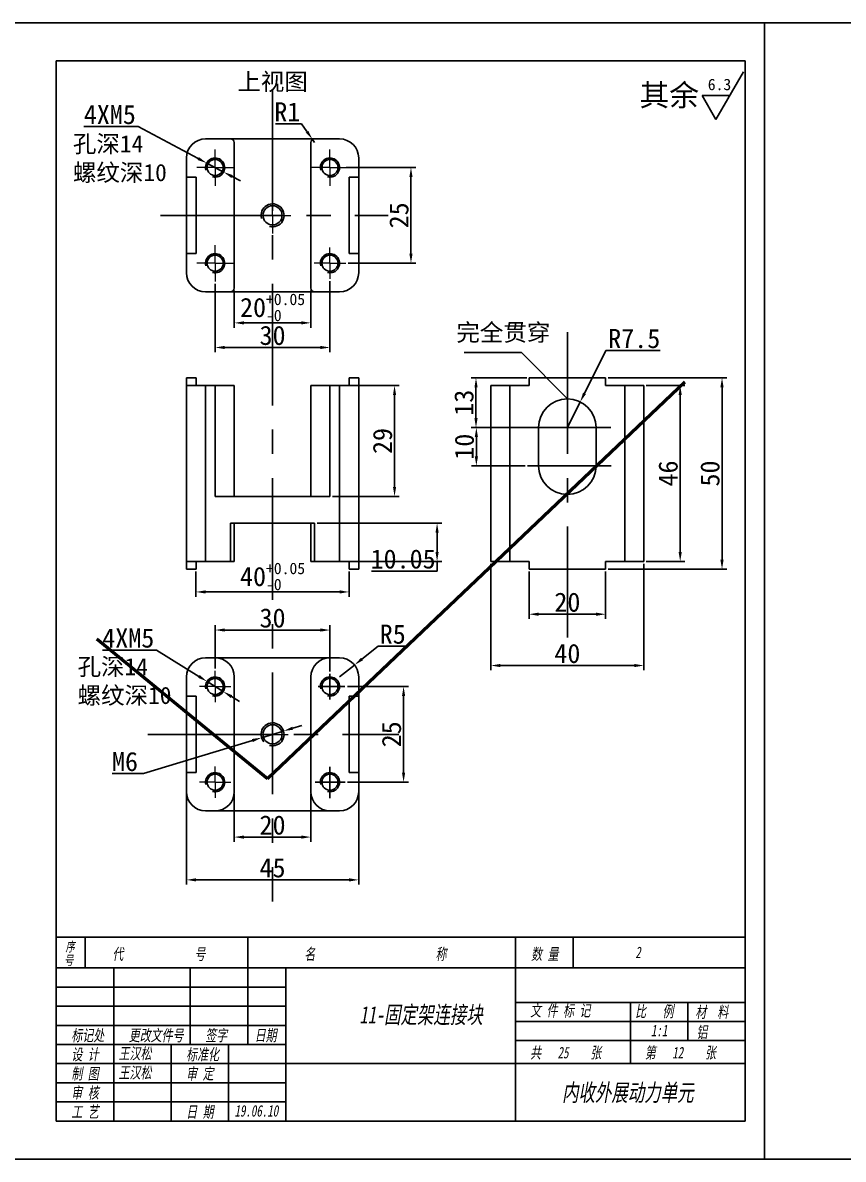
# Model space of a CAD drawing. Header units: millimetres. Extents: x 8840 to 20870, y -7456 to 1741.
# Drawn here: x 12851.1 to 13065.5, y -6249.8 to -5952.8 of the extents above; entities that cross this region are included whole.
import ezdxf

# ---------------------------------------------------------------- set-up
doc = ezdxf.new("R2010")
doc.units = ezdxf.units.MM
doc.linetypes.add('CENTER', pattern=[50.8, 31.75, -6.35, 6.35, -6.35])
doc.layers.get('0').update_dxf_attribs({"lineweight": 25})
for name, color, linetype in [('中心线', 5, 'CENTER'), ('临时线', 6, 'Continuous'), ('尺寸', 4, 'Continuous'), ('尺寸标注', 4, 'Continuous'), ('文字', 7, 'Continuous'), ('细实线', 2, 'Continuous')]:
    doc.layers.add(name, color=color, linetype=linetype)
doc.layers.add('粗实线', color=7, linetype='Continuous', lineweight=25)
doc.styles.get("Standard").update_dxf_attribs({"font": ''})
doc.styles.add('样式 2', font='', dxfattribs={"width": 0.7, "oblique": 10})
doc.styles.get('Standard').set_extended_font_data('SimSun')
doc.styles.get('样式 2').set_extended_font_data('SimSun')
doc.dimstyles.new('ISO-25 1.1', dxfattribs={"dimtxt": 5, "dimasz": 2.5, "dimexe": 1.25, "dimexo": 0.625, "dimtad": 1, "dimtoh": 1, "dimdsep": 46, "dimtxsty": 'Standard', "dimcen": 2.5, "dimclrt": 7, "dimadec": 0, "dimazin": 0, "dimtfac": 1, "dimtmove": 0, "dimatfit": 3, "dimfxl": 1, "dimarcsym": 0})

# ---------------------------------------------------------------- blocks, each defined once
blk = doc.blocks.new('SW_CENTERMARKSYMBOL_2')
at = {"color": 0, "linetype": 'Continuous', "lineweight": 0}
for p, q in [((0, 2.5), (0, 4.1)), ((-2.5, 0), (-4.1, 0)), ((0, 0), (-2.5, 0)), ((0, 0), (0, 2.5)), ((0, 0), (0, -2.5)), ((0, 0), (2.5, 0)), ((2.5, 0), (4.1, 0)), ((0, -2.5), (0, -4.1))]:
    blk.add_line(p, q, dxfattribs=at)
blk = doc.blocks.new('SW_CENTERMARKSYMBOL_3')
at = {"color": 0, "linetype": 'Continuous', "lineweight": 0}
for p, q in [((0, 2.5), (0, 4.1)), ((-2.5, 0), (-4.1, 0)), ((0, 0), (-2.5, 0)), ((0, 0), (0, 2.5)), ((0, 0), (0, -2.5)), ((0, 0), (2.5, 0)), ((2.5, 0), (4.1, 0)), ((0, -2.5), (0, -4.1))]:
    blk.add_line(p, q, dxfattribs=at)
blk = doc.blocks.new('SW_CENTERMARKSYMBOL_4')
at = {"color": 0, "linetype": 'Continuous', "lineweight": 0}
for p, q in [((0, 2.5), (0, 4.1)), ((-2.5, 0), (-4.1, 0)), ((0, 0), (-2.5, 0)), ((0, 0), (0, 2.5)), ((0, 0), (0, -2.5)), ((0, 0), (2.5, 0)), ((2.5, 0), (4.1, 0)), ((0, -2.5), (0, -4.1))]:
    blk.add_line(p, q, dxfattribs=at)
blk = doc.blocks.new('SW_CENTERMARKSYMBOL_5')
at = {"color": 0, "linetype": 'Continuous', "lineweight": 0}
for p, q in [((0, 2.5), (0, 4.1)), ((-2.5, 0), (-4.1, 0)), ((0, 0), (-2.5, 0)), ((0, 0), (0, 2.5)), ((0, 0), (0, -2.5)), ((0, 0), (2.5, 0)), ((2.5, 0), (4.1, 0)), ((0, -2.5), (0, -4.1))]:
    blk.add_line(p, q, dxfattribs=at)
blk = doc.blocks.new('SW_CENTERMARKSYMBOL_6')
at = {"color": 0, "linetype": 'Continuous', "lineweight": 0}
for p, q in [((0, 2.5), (0, 4.75)), ((-2.5, 0), (-4.75, 0)), ((0, 0), (-2.5, 0)), ((0, 0), (0, 2.5)), ((0, 0), (0, -2.5)), ((0, 0), (2.5, 0)), ((2.5, 0), (4.75, 0)), ((0, -2.5), (0, -4.75))]:
    blk.add_line(p, q, dxfattribs=at)
blk = doc.blocks.new('SW_CENTERMARKSYMBOL_7')
at = {"color": 0, "linetype": 'Continuous', "lineweight": 0}
for p, q in [((0, 2.5), (0, 4.75)), ((-2.5, 0), (-4.75, 0)), ((0, 0), (-2.5, 0)), ((0, 0), (0, 2.5)), ((0, 0), (0, -2.5)), ((0, 0), (2.5, 0)), ((2.5, 0), (4.75, 0)), ((0, -2.5), (0, -4.75))]:
    blk.add_line(p, q, dxfattribs=at)
blk = doc.blocks.new('SW_CENTERMARKSYMBOL_8')
at = {"color": 0, "linetype": 'Continuous', "lineweight": 0}
for p, q in [((0, 2.5), (0, 4.75)), ((-2.5, 0), (-4.75, 0)), ((0, 0), (-2.5, 0)), ((0, 0), (0, 2.5)), ((0, 0), (0, -2.5)), ((0, 0), (2.5, 0)), ((2.5, 0), (4.75, 0)), ((0, -2.5), (0, -4.75))]:
    blk.add_line(p, q, dxfattribs=at)
blk = doc.blocks.new('SW_CENTERMARKSYMBOL_9')
at = {"color": 0, "linetype": 'Continuous', "lineweight": 0}
for p, q in [((0, 2.5), (0, 4.75)), ((-2.5, 0), (-4.75, 0)), ((0, 0), (-2.5, 0)), ((0, 0), (0, 2.5)), ((0, 0), (0, -2.5)), ((0, 0), (2.5, 0)), ((2.5, 0), (4.75, 0)), ((0, -2.5), (0, -4.75))]:
    blk.add_line(p, q, dxfattribs=at)
blk = doc.blocks.new('ra')
at = {"layer": '细实线'}
for p, q in [((0, 0), (6, 10.39)), ((-3, 5.2), (0, 0)), ((-3, 5.2), (3, 5.2))]:
    blk.add_line(p, q, dxfattribs=at)
at = {"layer": '文字'}
blk.add_attdef('RA', (-1.78, 6.39), '', height=2.5, dxfattribs=at)
blk = doc.blocks.new('*D673')
at = {"layer": 'Defpoints', "color": 0}
for p in [(13013.42, -6047.62), (13013.42, -6093.62), (13022.89, -6093.62)]:
    blk.add_point(p, dxfattribs=at)
at = {"layer": '尺寸标注', "color": 0, "lineweight": -2}
for p, q in [((13014.04, -6047.62), (13024.14, -6047.62)), ((13022.89, -6050.12), (13022.89, -6091.12)), ((13014.04, -6093.62), (13024.14, -6093.62))]:
    blk.add_line(p, q, dxfattribs=at)
at = {"layer": '尺寸标注', "color": 0}
for points in [[(13022.48, -6050.12), (13023.31, -6050.12), (13022.89, -6047.62)], [(13022.48, -6091.12), (13023.31, -6091.12), (13022.89, -6093.62)]]:
    blk.add_solid(points, dxfattribs=at)
at = {"layer": '尺寸标注', "color": 7, "insert": (13019.77, -6070.62), "char_height": 5, "attachment_point": 5, "rotation": 90}
blk.add_mtext('46', dxfattribs=at)
blk = doc.blocks.new('*D674')
at = {"layer": 'Defpoints', "color": 0}
for p in [(13003.42, -6045.62), (13003.42, -6095.62), (13033.82, -6095.62)]:
    blk.add_point(p, dxfattribs=at)
at = {"layer": '尺寸标注', "color": 0, "lineweight": -2}
for p, q in [((13004.04, -6045.62), (13035.07, -6045.62)), ((13033.82, -6048.12), (13033.82, -6093.12)), ((13004.04, -6095.62), (13035.07, -6095.62))]:
    blk.add_line(p, q, dxfattribs=at)
at = {"layer": '尺寸标注', "color": 0}
for points in [[(13033.4, -6048.12), (13034.24, -6048.12), (13033.82, -6045.62)], [(13033.4, -6093.12), (13034.24, -6093.12), (13033.82, -6095.62)]]:
    blk.add_solid(points, dxfattribs=at)
at = {"layer": '尺寸标注', "color": 7, "insert": (13030.7, -6070.62), "char_height": 5, "attachment_point": 5, "rotation": 90}
blk.add_mtext('50', dxfattribs=at)
blk = doc.blocks.new('*D675')
at = {"layer": 'Defpoints', "color": 0}
for p in [(12983.42, -6095.62), (13003.42, -6095.62), (13003.42, -6107.39)]:
    blk.add_point(p, dxfattribs=at)
at = {"layer": '尺寸标注', "color": 0, "lineweight": -2}
for p, q in [((12983.42, -6096.24), (12983.42, -6108.64)), ((13003.42, -6096.24), (13003.42, -6108.64)), ((12985.92, -6107.39), (13000.92, -6107.39))]:
    blk.add_line(p, q, dxfattribs=at)
at = {"layer": '尺寸标注', "color": 0}
for points in [[(12985.92, -6106.98), (12985.92, -6107.81), (12983.42, -6107.39)], [(13000.92, -6106.98), (13000.92, -6107.81), (13003.42, -6107.39)]]:
    blk.add_solid(points, dxfattribs=at)
at = {"layer": '尺寸标注', "color": 7, "insert": (12993.42, -6104.27), "char_height": 5, "attachment_point": 5}
blk.add_mtext('20', dxfattribs=at)
blk = doc.blocks.new('*D676')
at = {"layer": 'Defpoints', "color": 0}
for p in [(12973.42, -6093.62), (13013.42, -6093.62), (13013.42, -6120.8)]:
    blk.add_point(p, dxfattribs=at)
at = {"layer": '尺寸标注', "color": 0, "lineweight": -2}
for p, q in [((12973.42, -6094.24), (12973.42, -6122.05)), ((13013.42, -6094.24), (13013.42, -6122.05)), ((12975.92, -6120.8), (13010.92, -6120.8))]:
    blk.add_line(p, q, dxfattribs=at)
at = {"layer": '尺寸标注', "color": 0}
for points in [[(12975.92, -6120.38), (12975.92, -6121.21), (12973.42, -6120.8)], [(13010.92, -6120.38), (13010.92, -6121.21), (13013.42, -6120.8)]]:
    blk.add_solid(points, dxfattribs=at)
at = {"layer": '尺寸标注', "color": 7, "insert": (12993.42, -6117.67), "char_height": 5, "attachment_point": 5}
blk.add_mtext('40', dxfattribs=at)
blk = doc.blocks.new('*D677')
at = {"layer": 'Defpoints', "color": 0}
for p in [(12983.12, -6058.62), (12969.65, -6068.62), (12983.01, -6068.62)]:
    blk.add_point(p, dxfattribs=at)
at = {"layer": '尺寸标注', "color": 0, "lineweight": -2}
for p, q in [((12982.5, -6058.62), (12968.4, -6058.62)), ((12969.65, -6061.12), (12969.65, -6066.12)), ((12982.39, -6068.62), (12968.4, -6068.62))]:
    blk.add_line(p, q, dxfattribs=at)
at = {"layer": '尺寸标注', "color": 0}
for points in [[(12969.23, -6061.12), (12970.07, -6061.12), (12969.65, -6058.62)], [(12969.23, -6066.12), (12970.07, -6066.12), (12969.65, -6068.62)]]:
    blk.add_solid(points, dxfattribs=at)
at = {"layer": '尺寸标注', "color": 7, "insert": (12966.52, -6063.62), "char_height": 5, "attachment_point": 5, "rotation": 90}
blk.add_mtext('10', dxfattribs=at)
blk = doc.blocks.new('*D678')
at = {"layer": 'Defpoints', "color": 0}
for p in [(12996.77, -6051.91), (12993.42, -6058.62)]:
    blk.add_point(p, dxfattribs=at)
at = {"layer": '尺寸标注', "color": 0, "lineweight": -2}
for p, q in [((13003.48, -6038.51), (12997.89, -6049.67)), ((13017.66, -6038.51), (13003.48, -6038.51)), ((12993.42, -6058.62), (12996.77, -6051.91))]:
    blk.add_line(p, q, dxfattribs=at)
at = {"layer": '尺寸标注', "color": 0}
blk.add_solid([(12997.52, -6049.49), (12998.27, -6049.86), (12996.77, -6051.91)], dxfattribs=at)
at = {"layer": '尺寸标注', "color": 7, "insert": (13010.89, -6035.38), "char_height": 5, "attachment_point": 5}
blk.add_mtext('R7.5', dxfattribs=at)
blk = doc.blocks.new('*D679')
at = {"layer": 'Defpoints', "color": 0}
for p in [(12983.42, -6045.62), (12969.55, -6058.62), (12993.42, -6058.62)]:
    blk.add_point(p, dxfattribs=at)
at = {"layer": '尺寸标注', "color": 0, "lineweight": -2}
for p, q in [((12982.79, -6045.62), (12968.3, -6045.62)), ((12969.55, -6048.12), (12969.55, -6056.12)), ((12992.79, -6058.62), (12968.3, -6058.62))]:
    blk.add_line(p, q, dxfattribs=at)
at = {"layer": '尺寸标注', "color": 0}
for points in [[(12969.14, -6048.12), (12969.97, -6048.12), (12969.55, -6045.62)], [(12969.14, -6056.12), (12969.97, -6056.12), (12969.55, -6058.62)]]:
    blk.add_solid(points, dxfattribs=at)
at = {"layer": '尺寸标注', "color": 7, "insert": (12966.43, -6052.12), "char_height": 5, "attachment_point": 5, "rotation": 90}
blk.add_mtext('13', dxfattribs=at)
blk = doc.blocks.new('*D680')
at = {"layer": 'Defpoints', "color": 0}
for p in [(12935.32, -6126.28), (12935.37, -6151.28), (12950.63, -6151.28)]:
    blk.add_point(p, dxfattribs=at)
at = {"layer": '尺寸标注', "color": 0, "lineweight": -2}
for p, q in [((12935.95, -6126.28), (12951.88, -6126.28)), ((12950.63, -6128.78), (12950.63, -6148.78)), ((12935.99, -6151.28), (12951.88, -6151.28))]:
    blk.add_line(p, q, dxfattribs=at)
at = {"layer": '尺寸标注', "color": 0}
for points in [[(12950.21, -6128.78), (12951.05, -6128.78), (12950.63, -6126.28)], [(12950.21, -6148.78), (12951.05, -6148.78), (12950.63, -6151.28)]]:
    blk.add_solid(points, dxfattribs=at)
at = {"layer": '尺寸标注', "color": 7, "insert": (12947.5, -6138.78), "char_height": 5, "attachment_point": 5, "rotation": 90}
blk.add_mtext('25', dxfattribs=at)
blk = doc.blocks.new('*D681')
at = {"layer": 'Defpoints', "color": 0}
for p in [(12931.4, -6111.53), (12901.4, -6122.18), (12931.4, -6122.95)]:
    blk.add_point(p, dxfattribs=at)
at = {"layer": '尺寸标注', "color": 0, "lineweight": -2}
for p, q in [((12901.4, -6121.56), (12901.4, -6110.28)), ((12903.9, -6111.53), (12928.9, -6111.53)), ((12931.4, -6122.33), (12931.4, -6110.28))]:
    blk.add_line(p, q, dxfattribs=at)
at = {"layer": '尺寸标注', "color": 0}
for points in [[(12903.9, -6111.11), (12903.9, -6111.94), (12901.4, -6111.53)], [(12928.9, -6111.11), (12928.9, -6111.94), (12931.4, -6111.53)]]:
    blk.add_solid(points, dxfattribs=at)
at = {"layer": '尺寸标注', "color": 7, "insert": (12916.4, -6108.4), "char_height": 5, "attachment_point": 5}
blk.add_mtext('30', dxfattribs=at)
blk = doc.blocks.new('*D682')
at = {"layer": 'Defpoints', "color": 0}
for p in [(12899.28, -6124.97), (12903.53, -6127.6)]:
    blk.add_point(p, dxfattribs=at)
at = {"layer": '尺寸标注', "color": 0, "lineweight": -2}
for p, q in [((12871.94, -6116.77), (12886.09, -6116.77)), ((12886.09, -6116.77), (12897.16, -6123.65)), ((12903.53, -6127.6), (12899.28, -6124.97)), ((12905.65, -6128.92), (12907.77, -6130.24))]:
    blk.add_line(p, q, dxfattribs=at)
at = {"layer": '尺寸标注', "color": 0}
for points in [[(12897.38, -6123.29), (12896.94, -6124), (12899.28, -6124.97)], [(12905.87, -6128.57), (12905.43, -6129.28), (12903.53, -6127.6)]]:
    blk.add_solid(points, dxfattribs=at)
at = {"layer": '尺寸标注', "color": 7, "insert": (12878.71, -6113.65), "char_height": 5, "attachment_point": 5}
blk.add_mtext('4XM5', dxfattribs=at)
blk = doc.blocks.new('*D683')
at = {"layer": 'Defpoints', "color": 0}
for p in [(12919.27, -6137.91), (12913.53, -6139.66)]:
    blk.add_point(p, dxfattribs=at)
at = {"layer": '尺寸标注', "color": 0, "lineweight": -2}
for p, q in [((12919.27, -6137.91), (12913.53, -6139.66)), ((12921.66, -6137.18), (12924.06, -6136.46)), ((12882.65, -6149.05), (12911.14, -6140.38)), ((12874.52, -6149.05), (12882.65, -6149.05))]:
    blk.add_line(p, q, dxfattribs=at)
blk.add_arc((12916.4, -6138.78), 3, 195, 220.7848, dxfattribs=at)
at = {"layer": '尺寸标注', "color": 0}
for points in [[(12921.54, -6136.79), (12921.79, -6137.58), (12919.27, -6137.91)], [(12911.02, -6139.99), (12911.26, -6140.78), (12913.53, -6139.66)]]:
    blk.add_solid(points, dxfattribs=at)
at = {"layer": '尺寸标注', "color": 7, "insert": (12877.85, -6145.92), "char_height": 5, "attachment_point": 5}
blk.add_mtext('M6', dxfattribs=at)
blk = doc.blocks.new('*D684')
at = {"layer": 'Defpoints', "color": 0}
for p in [(12937.81, -6120.67), (12933.9, -6123.78)]:
    blk.add_point(p, dxfattribs=at)
at = {"layer": '尺寸标注', "color": 0, "lineweight": -2}
for p, q in [((12943.95, -6115.76), (12939.76, -6119.11)), ((12951.02, -6115.76), (12943.95, -6115.76)), ((12933.9, -6123.78), (12937.81, -6120.67))]:
    blk.add_line(p, q, dxfattribs=at)
at = {"layer": '尺寸标注', "color": 0}
blk.add_solid([(12939.5, -6118.78), (12940.02, -6119.43), (12937.81, -6120.67)], dxfattribs=at)
at = {"layer": '尺寸标注', "color": 7, "insert": (12947.8, -6112.64), "char_height": 5, "attachment_point": 5}
blk.add_mtext('R5', dxfattribs=at)
blk = doc.blocks.new('*D685')
at = {"layer": 'Defpoints', "color": 0}
for p in [(12906.4, -6022.16), (12926.4, -6022.16), (12926.4, -6031.26)]:
    blk.add_point(p, dxfattribs=at)
at = {"layer": '尺寸标注', "color": 0, "lineweight": -2}
for p, q in [((12906.4, -6022.79), (12906.4, -6032.51)), ((12926.4, -6022.79), (12926.4, -6032.51)), ((12908.9, -6031.26), (12923.9, -6031.26))]:
    blk.add_line(p, q, dxfattribs=at)
at = {"layer": '尺寸标注', "color": 0}
for points in [[(12908.9, -6030.84), (12908.9, -6031.67), (12906.4, -6031.26)], [(12923.9, -6030.84), (12923.9, -6031.67), (12926.4, -6031.26)]]:
    blk.add_solid(points, dxfattribs=at)
at = {"layer": '尺寸标注', "color": 7, "insert": (12916.4, -6027.21), "char_height": 5, "attachment_point": 5}
blk.add_mtext('\\A1;20{\\H3.000000;\\S+0.05^ -0;}', dxfattribs=at)
blk = doc.blocks.new('*D686')
at = {"layer": 'Defpoints', "color": 0}
for p in [(12935.03, -5990.66), (12935.5, -6015.66), (12952.56, -6015.66)]:
    blk.add_point(p, dxfattribs=at)
at = {"layer": '尺寸标注', "color": 0, "lineweight": -2}
for p, q in [((12935.65, -5990.66), (12953.81, -5990.66)), ((12952.56, -5993.16), (12952.56, -6013.16)), ((12936.13, -6015.66), (12953.81, -6015.66))]:
    blk.add_line(p, q, dxfattribs=at)
at = {"layer": '尺寸标注', "color": 0}
for points in [[(12952.14, -5993.16), (12952.98, -5993.16), (12952.56, -5990.66)], [(12952.14, -6013.16), (12952.98, -6013.16), (12952.56, -6015.66)]]:
    blk.add_solid(points, dxfattribs=at)
at = {"layer": '尺寸标注', "color": 7, "insert": (12949.44, -6003.16), "char_height": 5, "attachment_point": 5, "rotation": 90}
blk.add_mtext('25', dxfattribs=at)
blk = doc.blocks.new('*D687')
at = {"layer": 'Defpoints', "color": 0}
for p in [(12931.4, -6019.76), (12901.4, -6020.41), (12931.4, -6037.69)]:
    blk.add_point(p, dxfattribs=at)
at = {"layer": '尺寸标注', "color": 0, "lineweight": -2}
for p, q in [((12901.4, -6021.04), (12901.4, -6038.94)), ((12931.4, -6020.39), (12931.4, -6038.94)), ((12903.9, -6037.69), (12928.9, -6037.69))]:
    blk.add_line(p, q, dxfattribs=at)
at = {"layer": '尺寸标注', "color": 0}
for points in [[(12903.9, -6037.27), (12903.9, -6038.1), (12901.4, -6037.69)], [(12928.9, -6037.27), (12928.9, -6038.1), (12931.4, -6037.69)]]:
    blk.add_solid(points, dxfattribs=at)
at = {"layer": '尺寸标注', "color": 7, "insert": (12916.4, -6034.56), "char_height": 5, "attachment_point": 5}
blk.add_mtext('30', dxfattribs=at)
blk = doc.blocks.new('*D688')
at = {"layer": 'Defpoints', "color": 0}
for p in [(12899.19, -5989.49), (12903.61, -5991.84)]:
    blk.add_point(p, dxfattribs=at)
at = {"layer": '尺寸标注', "color": 0, "lineweight": -2}
for p, q in [((12867.12, -5979.96), (12881.27, -5979.96)), ((12881.27, -5979.96), (12896.99, -5988.32)), ((12903.61, -5991.84), (12899.19, -5989.49)), ((12905.82, -5993.01), (12908.02, -5994.18))]:
    blk.add_line(p, q, dxfattribs=at)
at = {"layer": '尺寸标注', "color": 0}
for points in [[(12897.18, -5987.95), (12896.79, -5988.68), (12899.19, -5989.49)], [(12906.01, -5992.64), (12905.62, -5993.38), (12903.61, -5991.84)]]:
    blk.add_solid(points, dxfattribs=at)
at = {"layer": '尺寸标注', "color": 7, "insert": (12873.89, -5976.84), "char_height": 5, "attachment_point": 5}
blk.add_mtext('4XM5', dxfattribs=at)
blk = doc.blocks.new('*D689')
at = {"layer": 'Defpoints', "color": 0}
for p in [(12926.83, -5983.34), (12927.4, -5984.16)]:
    blk.add_point(p, dxfattribs=at)
at = {"layer": '尺寸标注', "color": 0, "lineweight": -2}
for p, q in [((12917.18, -5979.24), (12923.97, -5979.24)), ((12923.97, -5979.24), (12925.4, -5981.29)), ((12927.4, -5984.16), (12926.83, -5983.34))]:
    blk.add_line(p, q, dxfattribs=at)
at = {"layer": '尺寸标注', "color": 0}
blk.add_solid([(12925.74, -5981.05), (12925.06, -5981.53), (12926.83, -5983.34)], dxfattribs=at)
at = {"layer": '尺寸标注', "color": 7, "insert": (12920.26, -5976.12), "char_height": 5, "attachment_point": 5}
blk.add_mtext('R1', dxfattribs=at)
blk = doc.blocks.new('*D690')
at = {"layer": 'Defpoints', "color": 0}
for p in [(12906.4, -6153.78), (12926.4, -6153.78), (12926.4, -6165.63)]:
    blk.add_point(p, dxfattribs=at)
at = {"layer": '尺寸标注', "color": 0, "lineweight": -2}
for p, q in [((12906.4, -6154.41), (12906.4, -6166.88)), ((12926.4, -6154.41), (12926.4, -6166.88)), ((12908.9, -6165.63), (12923.9, -6165.63))]:
    blk.add_line(p, q, dxfattribs=at)
at = {"layer": '尺寸标注', "color": 0}
for points in [[(12908.9, -6165.22), (12908.9, -6166.05), (12906.4, -6165.63)], [(12923.9, -6165.22), (12923.9, -6166.05), (12926.4, -6165.63)]]:
    blk.add_solid(points, dxfattribs=at)
at = {"layer": '尺寸标注', "color": 7, "insert": (12916.4, -6162.51), "char_height": 5, "attachment_point": 5}
blk.add_mtext('20', dxfattribs=at)
blk = doc.blocks.new('*D691')
at = {"layer": 'Defpoints', "color": 0}
for p in [(12896.4, -6095.62), (12936.4, -6095.62), (12936.4, -6101.57)]:
    blk.add_point(p, dxfattribs=at)
at = {"layer": '尺寸标注', "color": 0, "lineweight": -2}
for p, q in [((12896.4, -6096.24), (12896.4, -6102.82)), ((12936.4, -6096.24), (12936.4, -6102.82)), ((12898.9, -6101.57), (12933.9, -6101.57))]:
    blk.add_line(p, q, dxfattribs=at)
at = {"layer": '尺寸标注', "color": 0}
for points in [[(12898.9, -6101.15), (12898.9, -6101.98), (12896.4, -6101.57)], [(12933.9, -6101.15), (12933.9, -6101.98), (12936.4, -6101.57)]]:
    blk.add_solid(points, dxfattribs=at)
at = {"layer": '尺寸标注', "color": 7, "insert": (12916.4, -6097.52), "char_height": 5, "attachment_point": 5}
blk.add_mtext('\\A1;40{\\H3.000000;\\S+0.05^ -0;}', dxfattribs=at)
blk = doc.blocks.new('*D692')
at = {"layer": 'Defpoints', "color": 0}
for p in [(12893.9, -6148.78), (12938.9, -6148.78), (12938.9, -6176.81)]:
    blk.add_point(p, dxfattribs=at)
at = {"layer": '尺寸标注', "color": 0, "lineweight": -2}
for p, q in [((12893.9, -6149.41), (12893.9, -6178.06)), ((12938.9, -6149.41), (12938.9, -6178.06)), ((12896.4, -6176.81), (12936.4, -6176.81))]:
    blk.add_line(p, q, dxfattribs=at)
at = {"layer": '尺寸标注', "color": 0}
for points in [[(12896.4, -6176.4), (12896.4, -6177.23), (12893.9, -6176.81)], [(12936.4, -6176.4), (12936.4, -6177.23), (12938.9, -6176.81)]]:
    blk.add_solid(points, dxfattribs=at)
at = {"layer": '尺寸标注', "color": 7, "insert": (12916.4, -6173.69), "char_height": 5, "attachment_point": 5}
blk.add_mtext('45', dxfattribs=at)
blk = doc.blocks.new('*D693')
at = {"layer": 'Defpoints', "color": 0}
for p in [(12926.4, -6047.62), (12931.4, -6076.62), (12948.27, -6076.62)]:
    blk.add_point(p, dxfattribs=at)
at = {"layer": '尺寸标注', "color": 0, "lineweight": -2}
for p, q in [((12927.03, -6047.62), (12949.52, -6047.62)), ((12948.27, -6050.12), (12948.27, -6074.12)), ((12932.03, -6076.62), (12949.52, -6076.62))]:
    blk.add_line(p, q, dxfattribs=at)
at = {"layer": '尺寸标注', "color": 0}
for points in [[(12947.86, -6050.12), (12948.69, -6050.12), (12948.27, -6047.62)], [(12947.86, -6074.12), (12948.69, -6074.12), (12948.27, -6076.62)]]:
    blk.add_solid(points, dxfattribs=at)
at = {"layer": '尺寸标注', "color": 7, "insert": (12945.15, -6062.12), "char_height": 5, "attachment_point": 5, "rotation": 90}
blk.add_mtext('29', dxfattribs=at)
blk = doc.blocks.new('*D694')
at = {"layer": 'Defpoints', "color": 0}
for p in [(12927.4, -6083.62), (12927.4, -6093.62), (12959.38, -6093.62)]:
    blk.add_point(p, dxfattribs=at)
at = {"layer": '尺寸标注', "color": 0, "lineweight": -2}
for p, q in [((12928.03, -6083.62), (12960.63, -6083.62)), ((12959.38, -6086.12), (12959.38, -6091.12)), ((12928.03, -6093.62), (12960.63, -6093.62)), ((12959.38, -6093.62), (12959.38, -6096.12)), ((12959.38, -6096.12), (12942.23, -6096.12))]:
    blk.add_line(p, q, dxfattribs=at)
at = {"layer": '尺寸标注', "color": 0}
for points in [[(12958.97, -6086.12), (12959.8, -6086.12), (12959.38, -6083.62)], [(12958.97, -6091.12), (12959.8, -6091.12), (12959.38, -6093.62)]]:
    blk.add_solid(points, dxfattribs=at)
at = {"layer": '尺寸标注', "color": 7, "insert": (12950.5, -6092.99), "char_height": 5, "attachment_point": 5}
blk.add_mtext('10.05', dxfattribs=at)
blk = doc.blocks.new('CHECK_DWG')
at = {"layer": '粗实线', "color": 1, "linetype": 'ByBlock', "lineweight": 50}
blk.add_line((0, 0), (109.02, 103.6), dxfattribs=at)
at = {"layer": '粗实线', "color": 1, "linetype": 'ByBlock', "lineweight": 50, "ltscale": 2}
blk.add_line((-44.59, 36.45), (0, 0), dxfattribs=at)

msp = doc.modelspace()

# ---------------------------------------------------------------- linework, layer by layer
for p, q in [((13039.91, -5962.824), (12859.91, -5962.824)), ((12859.91, -5962.824), (12859.91, -6239.824)), ((13039.91, -6239.824), (13039.91, -5962.824)), ((12859.91, -6191.824), (13039.91, -6191.824)), ((12867.41, -6191.824), (12867.41, -6199.824)), ((12909.91, -6191.824), (12909.91, -6199.824)), ((12979.91, -6191.824), (12979.91, -6239.824)), ((12994.91, -6191.824), (12994.91, -6199.824)), ((12859.91, -6199.824), (13039.91, -6199.824)), ((12919.91, -6199.824), (12919.91, -6239.824)), ((12979.91, -6208.824), (13039.91, -6208.824)), ((12859.91, -6214.824), (12919.91, -6214.824)), ((12919.91, -6224.824), (13039.91, -6224.824)), ((12859.91, -6239.824), (13039.91, -6239.824))]:
    msp.add_line(p, q)
for points in [[(12834.91, -6249.824), (13044.91, -6249.824), (13044.91, -5952.824), (12834.91, -5952.824)], [(13044.91, -6249.824), (13254.91, -6249.824), (13254.91, -5952.824), (13044.91, -5952.824)]]:
    msp.add_lwpolyline(points, close=True)
at = {"layer": '中心线'}
for p, q in [((12916.402, -5970.262), (12916.402, -6182.503)), ((12887.133, -6003.163), (12946.599, -6003.163)), ((12993.418, -6033.706), (12993.418, -6113.496)), ((12983.125, -6058.615), (13004.782, -6058.615)), ((12983.014, -6068.615), (13004.866, -6068.615)), ((12931.402, -6122.954), (12931.402, -6129.636)), ((12928.279, -6126.285), (12935.323, -6126.285)), ((12883.845, -6138.785), (12949.414, -6138.785)), ((12931.402, -6147.29), (12931.402, -6155.473)), ((12927.539, -6151.285), (12935.367, -6151.285))]:
    msp.add_line(p, q, dxfattribs=at)
at = {"layer": '临时线'}
for p, q in [((12874.91, -6199.824), (12874.91, -6239.824)), ((12894.91, -6199.824), (12894.91, -6219.824)), ((12909.91, -6199.824), (12909.91, -6219.824)), ((12859.91, -6204.824), (12919.91, -6204.824)), ((12859.91, -6209.824), (12919.91, -6209.824)), ((13009.872, -6208.824), (13009.872, -6224.824)), ((13024.872, -6208.824), (13024.872, -6218.824)), ((12979.91, -6213.824), (13039.91, -6213.824)), ((12979.91, -6218.824), (13039.91, -6218.824)), ((12859.91, -6219.824), (12919.91, -6219.824)), ((12889.91, -6219.824), (12889.91, -6239.824)), ((12904.91, -6219.824), (12904.91, -6239.824)), ((12859.91, -6224.824), (12919.91, -6224.824)), ((12859.91, -6229.824), (12919.91, -6229.824)), ((12859.91, -6234.824), (12919.91, -6234.824))]:
    msp.add_line(p, q, dxfattribs=at)
at = {"layer": '尺寸标注'}
for p, q in [((12981.442, -6038.99), (12966.501, -6038.99)), ((12993.418, -6051.115), (12981.442, -6038.99))]:
    msp.add_line(p, q, dxfattribs=at)
at = {"layer": '粗实线'}
for p, q in [((12898.902, -5983.163), (12905.402, -5983.163)), ((12927.402, -5983.163), (12905.402, -5983.163)), ((12906.402, -6022.163), (12906.402, -5984.163)), ((12926.402, -5984.163), (12926.402, -6022.163)), ((12927.402, -5983.163), (12933.902, -5983.163)), ((12893.902, -5988.163), (12893.902, -5993.163)), ((12938.902, -5993.163), (12938.902, -5988.163)), ((12896.402, -5993.163), (12893.902, -5993.163)), ((12893.902, -6013.163), (12893.902, -5993.163)), ((12896.402, -6013.163), (12896.402, -5993.163)), ((12938.902, -5993.163), (12936.402, -5993.163)), ((12936.402, -5993.163), (12936.402, -6013.163)), ((12938.902, -5993.163), (12938.902, -6013.163)), ((12896.402, -6013.163), (12893.902, -6013.163)), ((12893.902, -6013.163), (12893.902, -6018.163)), ((12938.902, -6013.163), (12936.402, -6013.163)), ((12938.902, -6018.163), (12938.902, -6013.163)), ((12905.402, -6023.163), (12898.902, -6023.163)), ((12905.402, -6023.163), (12927.402, -6023.163)), ((12933.902, -6023.163), (12927.402, -6023.163)), ((12896.402, -6045.615), (12893.902, -6045.615)), ((12893.902, -6047.615), (12893.902, -6045.615)), ((12896.402, -6045.615), (12896.402, -6047.615)), ((12936.402, -6047.615), (12936.402, -6045.615)), ((12938.902, -6045.615), (12936.402, -6045.615)), ((12938.902, -6045.615), (12938.902, -6047.615)), ((12983.418, -6047.615), (12983.418, -6045.615)), ((12983.418, -6045.615), (13003.418, -6045.615)), ((13003.418, -6047.615), (13003.418, -6045.615)), ((12893.902, -6093.615), (12893.902, -6047.615)), ((12893.902, -6047.615), (12898.902, -6047.615)), ((12898.902, -6047.615), (12898.902, -6093.615)), ((12901.402, -6047.615), (12898.902, -6047.615)), ((12901.402, -6076.615), (12901.402, -6047.615)), ((12901.402, -6047.615), (12906.402, -6047.615)), ((12906.402, -6047.615), (12906.402, -6076.615)), ((12926.402, -6076.615), (12926.402, -6047.615)), ((12926.402, -6047.615), (12931.402, -6047.615)), ((12931.402, -6047.615), (12931.402, -6076.615)), ((12933.902, -6047.615), (12931.402, -6047.615)), ((12933.902, -6093.615), (12933.902, -6047.615)), ((12933.902, -6047.615), (12938.902, -6047.615)), ((12938.902, -6047.615), (12938.902, -6093.615)), ((12973.418, -6093.615), (12973.418, -6047.615)), ((12973.418, -6047.615), (12978.418, -6047.615)), ((12978.418, -6047.615), (12978.418, -6093.615)), ((12978.418, -6047.615), (12983.418, -6047.615)), ((13003.418, -6047.615), (13008.418, -6047.615)), ((13008.418, -6093.615), (13008.418, -6047.615)), ((13008.418, -6047.615), (13013.418, -6047.615)), ((13013.418, -6047.615), (13013.418, -6093.615)), ((12985.918, -6068.615), (12985.918, -6058.615)), ((13000.918, -6058.615), (13000.918, -6068.615)), ((12901.402, -6076.615), (12931.402, -6076.615)), ((12905.402, -6093.615), (12905.402, -6083.615)), ((12927.402, -6083.615), (12905.402, -6083.615)), ((12906.402, -6083.615), (12906.402, -6093.615)), ((12926.402, -6093.615), (12926.402, -6083.615)), ((12927.402, -6083.615), (12927.402, -6093.615)), ((12898.902, -6093.615), (12893.902, -6093.615)), ((12893.902, -6093.615), (12893.902, -6095.615)), ((12896.402, -6093.615), (12896.402, -6095.615)), ((12898.902, -6093.615), (12905.402, -6093.615)), ((12906.402, -6093.615), (12905.402, -6093.615)), ((12927.402, -6093.615), (12926.402, -6093.615)), ((12927.402, -6093.615), (12933.902, -6093.615)), ((12938.902, -6093.615), (12933.902, -6093.615)), ((12936.402, -6095.615), (12936.402, -6093.615)), ((12938.902, -6095.615), (12938.902, -6093.615)), ((12978.418, -6093.615), (12973.418, -6093.615)), ((12983.418, -6093.615), (12978.418, -6093.615)), ((12983.418, -6093.615), (12983.418, -6095.615)), ((13003.418, -6093.615), (13003.418, -6095.615)), ((13008.418, -6093.615), (13003.418, -6093.615)), ((13013.418, -6093.615), (13008.418, -6093.615)), ((12896.402, -6095.615), (12893.902, -6095.615)), ((12938.902, -6095.615), (12936.402, -6095.615)), ((12983.418, -6095.615), (13003.418, -6095.615)), ((12898.902, -6118.785), (12901.402, -6118.785)), ((12931.402, -6118.785), (12901.402, -6118.785)), ((12931.402, -6118.785), (12933.902, -6118.785)), ((12893.902, -6123.785), (12893.902, -6128.785)), ((12906.402, -6153.785), (12906.402, -6123.785)), ((12926.402, -6123.785), (12926.402, -6153.785)), ((12938.902, -6128.785), (12938.902, -6123.785)), ((12896.402, -6128.785), (12893.902, -6128.785)), ((12893.902, -6128.785), (12893.902, -6148.785)), ((12896.402, -6128.785), (12896.402, -6148.785)), ((12936.402, -6148.785), (12936.402, -6128.785)), ((12938.902, -6128.785), (12936.402, -6128.785)), ((12938.902, -6148.785), (12938.902, -6128.785)), ((12896.402, -6148.785), (12893.902, -6148.785)), ((12893.902, -6148.785), (12893.902, -6153.785)), ((12938.902, -6148.785), (12936.402, -6148.785)), ((12938.902, -6153.785), (12938.902, -6148.785)), ((12901.402, -6158.785), (12898.902, -6158.785)), ((12901.402, -6158.785), (12931.402, -6158.785)), ((12933.902, -6158.785), (12931.402, -6158.785))]:
    msp.add_line(p, q, dxfattribs=at)
for centre, radius in [((12901.402, -5990.663), 2.1), ((12931.402, -5990.663), 2.1), ((12916.402, -6003.163), 2.5), ((12901.402, -6015.663), 2.1), ((12931.402, -6015.663), 2.1), ((12901.402, -6126.285), 2.1), ((12931.402, -6126.285), 2.1), ((12916.402, -6138.785), 2.5), ((12901.402, -6151.285), 2.1), ((12931.402, -6151.285), 2.1)]:
    msp.add_circle(centre, radius, dxfattribs=at)
for centre, radius, start, end in [((12898.902, -5988.163), 5, 90, 180), ((12905.402, -5984.163), 1, 0, 90), ((12927.402, -5984.163), 1, 90, 180), ((12933.902, -5988.163), 5, 0, 90), ((12901.402, -5990.663), 2.5, 255, 195), ((12931.402, -5990.663), 2.5, 255, 195), ((12901.402, -6015.663), 2.5, 255, 195), ((12931.402, -6015.663), 2.5, 255, 195), ((12898.902, -6018.163), 5, 180, 270), ((12933.902, -6018.163), 5, 270, 0), ((12905.402, -6022.163), 1, 270, 0), ((12927.402, -6022.163), 1, 180, 270), ((12993.418, -6058.615), 7.5, 0, 180), ((12993.418, -6068.615), 7.5, 180, 0), ((12898.902, -6123.785), 5, 90, 180), ((12901.402, -6123.785), 5, 0, 90), ((12931.402, -6123.785), 5, 90, 180), ((12933.902, -6123.785), 5, 0, 90), ((12898.902, -6153.785), 5, 180, 270), ((12901.402, -6153.785), 5, 270, 0), ((12931.402, -6153.785), 5, 180, 270), ((12933.902, -6153.785), 5, 270, 0)]:
    msp.add_arc(centre, radius, start, end, dxfattribs=at)
for p in [(12916.402, -6003.163), (12916.402, -6003.163), (12916.402, -6138.785), (12916.402, -6138.785)]:
    msp.add_point(p, dxfattribs=at)
at = {"layer": '细实线'}
for centre, radius in [((12901.402, -5990.663), 2.5), ((12931.402, -5990.663), 2.5), ((12916.402, -6003.163), 3), ((12901.402, -6015.663), 2.5), ((12931.402, -6015.663), 2.5), ((12901.402, -6126.285), 2.5), ((12931.402, -6126.285), 2.5), ((12916.402, -6138.785), 3), ((12901.402, -6151.285), 2.5), ((12931.402, -6151.285), 2.5)]:
    msp.add_arc(centre, radius, 255, 195, dxfattribs=at)

# ---------------------------------------------------------------- block references
at = {"layer": '中心线'}
for name, p in [('SW_CENTERMARKSYMBOL_7', (12901.402, -5990.663)), ('SW_CENTERMARKSYMBOL_6', (12931.402, -5990.663)), ('SW_CENTERMARKSYMBOL_9', (12916.402, -6003.163)), ('SW_CENTERMARKSYMBOL_8', (12901.402, -6015.663)), ('SW_CENTERMARKSYMBOL_5', (12931.402, -6015.663)), ('SW_CENTERMARKSYMBOL_3', (12901.402, -6126.285)), ('SW_CENTERMARKSYMBOL_4', (12916.402, -6138.785)), ('SW_CENTERMARKSYMBOL_2', (12901.402, -6151.285))]:
    msp.add_blockref(name, p, dxfattribs=at)
at = {"layer": '尺寸', "xscale": 1.19999999999709, "yscale": 1.199999999999818, "zscale": 1.2}
msp.add_blockref('ra', (13032.242, -5978.116), dxfattribs=at).add_auto_attribs({'RA': '6.3'})
at = {"layer": '尺寸标注', "lineweight": 100}
msp.add_blockref('CHECK_DWG', (12915.051, -6150.288), dxfattribs=at)

# ---------------------------------------------------------------- texts
at = {"style": '样式 2', "oblique": 10, "width": 0.7}
for s, height, p in [('序', 2.5, (12862.318, -6195.523)), ('代             号', 3, (12874.577, -6197.695)), ('名                      称', 3, (12924.708, -6197.695)), ('数 量', 3, (12983.965, -6197.695)), ('2', 3, (13011.18, -6197.266)), ('号', 2.5, (12861.972, -6199.077)), ('11-固定架连接块', 4.5, (12939.112, -6214.289)), ('文 件 标 记', 3, (12983.717, -6212.454)), ('比   例', 3, (13011.141, -6212.672)), ('材  料', 3, (13026.878, -6212.831)), ('标记处', 3, (12863.847, -6218.93)), ('更改文件号', 3, (12878.847, -6218.93)), ('签字', 3, (12898.847, -6218.93)), ('日期', 3, (12911.736, -6218.93)), ('1:1', 3, (13015.249, -6217.672)), ('铝', 3, (13027.155, -6218.115)), ('设 计', 3, (12863.847, -6223.93)), ('王汉松', 3, (12876.18, -6223.672)), ('标准化', 3, (12893.847, -6223.93)), ('共   25    张', 3, (12983.717, -6223.454)), ('第   12    张', 3, (13013.679, -6223.454)), ('制 图', 3, (12863.847, -6228.93)), ('王汉松', 3, (12876.18, -6228.672)), ('审 定', 3, (12893.847, -6228.93)), ('审 核', 3, (12863.847, -6233.93)), ('内收外展动力单元', 4.5, (12992.039, -6234.635)), ('工 艺', 3, (12863.847, -6238.93)), ('日 期', 3, (12893.847, -6238.93)), ('19.06.10', 3, (12906.455, -6238.669))]:
    msp.add_text(s, height=height, dxfattribs=at).set_placement(p)
at = {"layer": '文字'}
msp.add_text('其余', height=5.7, dxfattribs=at).set_placement((13012.257, -5974.6))
at = {"layer": '粗实线', "char_height": 4.5, "attachment_point": 1}
for s, width, insert in [('{\\C7;上视图}', 35.09452, (12907.211, -5965.973)), ('{\\C7;孔深14\\P螺纹深10}', 59.83978, (12864.24, -5982.215)), ('{\\C7;完全贯穿}', 35.09452, (12964.422, -6031.498)), ('{\\C7;孔深14\\P螺纹深10}', 59.83978, (12865.462, -6118.847))]:
    msp.add_mtext_dynamic_manual_height_columns(s, width=width, gutter_width=18.824, heights=[0], dxfattribs=dict(at, insert=insert))

# ---------------------------------------------------------------- dimensions: what is measured, and where the dimension line sits
at = {"layer": '尺寸标注'}
for p1, p2, text, picture, middle in [((12903.61, -5991.837), (12899.195, -5989.49), '4XM5', '*D688', (12873.885, -5979.965)), ((12903.526, -6127.604), (12899.279, -6124.965), '4XM5', '*D682', (12878.706, -6116.775)), ((12919.273, -6137.912), (12913.532, -6139.657), 'M6', '*D683', (12877.851, -6149.048))]:
    dim = msp.add_diameter_dim_2p(p1=p1, p2=p2, text=text, dimstyle='ISO-25 1.1', dxfattribs=at)
    dim.commit()
    dim.dimension.update_dxf_attribs({"geometry": picture, "text_midpoint": middle, "dimtype": 163})
dim = msp.add_radius_dim(center=(12927.402, -5984.163), mpoint=(12926.83, -5983.343), dimstyle='ISO-25 1.1', dxfattribs=at)
dim.commit()
dim.dimension.update_dxf_attribs({"geometry": '*D689', "text_midpoint": (12920.26, -5976.119)})
for base, p1, p2, picture, middle in [((12952.561, -6015.663), (12935.027, -5990.663), (12935.502, -6015.663), '*D686', (12949.436, -6003.163)), ((12969.554, -6058.615), (12983.418, -6045.615), (12993.418, -6058.615), '*D679', (12966.429, -6052.115)), ((13033.821, -6095.615), (13003.418, -6045.615), (13003.418, -6095.615), '*D674', (13030.696, -6070.615)), ((12948.272, -6076.615), (12926.402, -6047.615), (12931.402, -6076.615), '*D693', (12945.147, -6062.115)), ((13022.894, -6093.615), (13013.418, -6047.615), (13013.418, -6093.615), '*D673', (13019.769, -6070.615)), ((12969.65, -6068.615), (12983.125, -6058.615), (12983.014, -6068.615), '*D677', (12966.525, -6063.615)), ((12950.629, -6151.285), (12935.323, -6126.285), (12935.367, -6151.285), '*D680', (12947.504, -6138.785))]:
    dim = msp.add_linear_dim(base=base, p1=p1, p2=p2, angle=90, dimstyle='ISO-25 1.1', dxfattribs=at)
    dim.commit()
    dim.dimension.update_dxf_attribs({"geometry": picture, "text_midpoint": middle})
for base, p1, p2, picture, middle in [((12931.402, -6037.686), (12901.402, -6020.413), (12931.402, -6019.763), '*D687', (12916.402, -6034.561)), ((13013.418, -6120.796), (12973.418, -6093.615), (13013.418, -6093.615), '*D676', (12993.418, -6117.671)), ((13003.418, -6107.393), (12983.418, -6095.615), (13003.418, -6095.615), '*D675', (12993.418, -6104.268)), ((12931.402, -6111.527), (12901.402, -6122.185), (12931.402, -6122.954), '*D681', (12916.402, -6108.402)), ((12938.902, -6176.813), (12893.902, -6148.785), (12938.902, -6148.785), '*D692', (12916.402, -6173.688)), ((12926.402, -6165.632), (12906.402, -6153.785), (12926.402, -6153.785), '*D690', (12916.402, -6162.507))]:
    dim = msp.add_linear_dim(base=base, p1=p1, p2=p2, dimstyle='ISO-25 1.1', dxfattribs=at)
    dim.commit()
    dim.dimension.update_dxf_attribs({"geometry": picture, "text_midpoint": middle})
for base, p1, p2, picture, middle in [((12926.402, -6031.256), (12906.402, -6022.163), (12926.402, -6022.163), '*D685', (12916.402, -6027.215)), ((12936.402, -6101.566), (12896.402, -6095.615), (12936.402, -6095.615), '*D691', (12916.402, -6097.525))]:
    dim = msp.add_linear_dim(base=base, p1=p1, p2=p2, dimstyle='ISO-25 1.1', override={"dimgap": 0.625, "dimtol": 1, "dimlim": 0, "dimtp": 0.05, "dimtm": 1e-09, "dimtfac": 0.6, "dimtolj": 1}, dxfattribs=at)
    dim.commit()
    dim.dimension.update_dxf_attribs({"geometry": picture, "text_midpoint": middle})
for center, mpoint, picture, middle in [((12993.418, -6058.615), (12996.775, -6051.909), '*D678', (13010.886, -6038.506)), ((12933.902, -6123.785), (12937.81, -6120.665), '*D684', (12947.8, -6115.762))]:
    dim = msp.add_radius_dim(center=center, mpoint=mpoint, dimstyle='ISO-25 1.1', dxfattribs=at)
    dim.commit()
    dim.dimension.update_dxf_attribs({"geometry": picture, "text_midpoint": middle, "dimtype": 164})
dim = msp.add_linear_dim(base=(12959.385, -6093.615), p1=(12927.402, -6083.615), p2=(12927.402, -6093.615), angle=90, text='10.05', dimstyle='ISO-25 1.1', dxfattribs=at)
dim.commit()
dim.dimension.update_dxf_attribs({"geometry": '*D694', "text_midpoint": (12950.496, -6092.99)})

doc.saveas('drawing.dxf')
